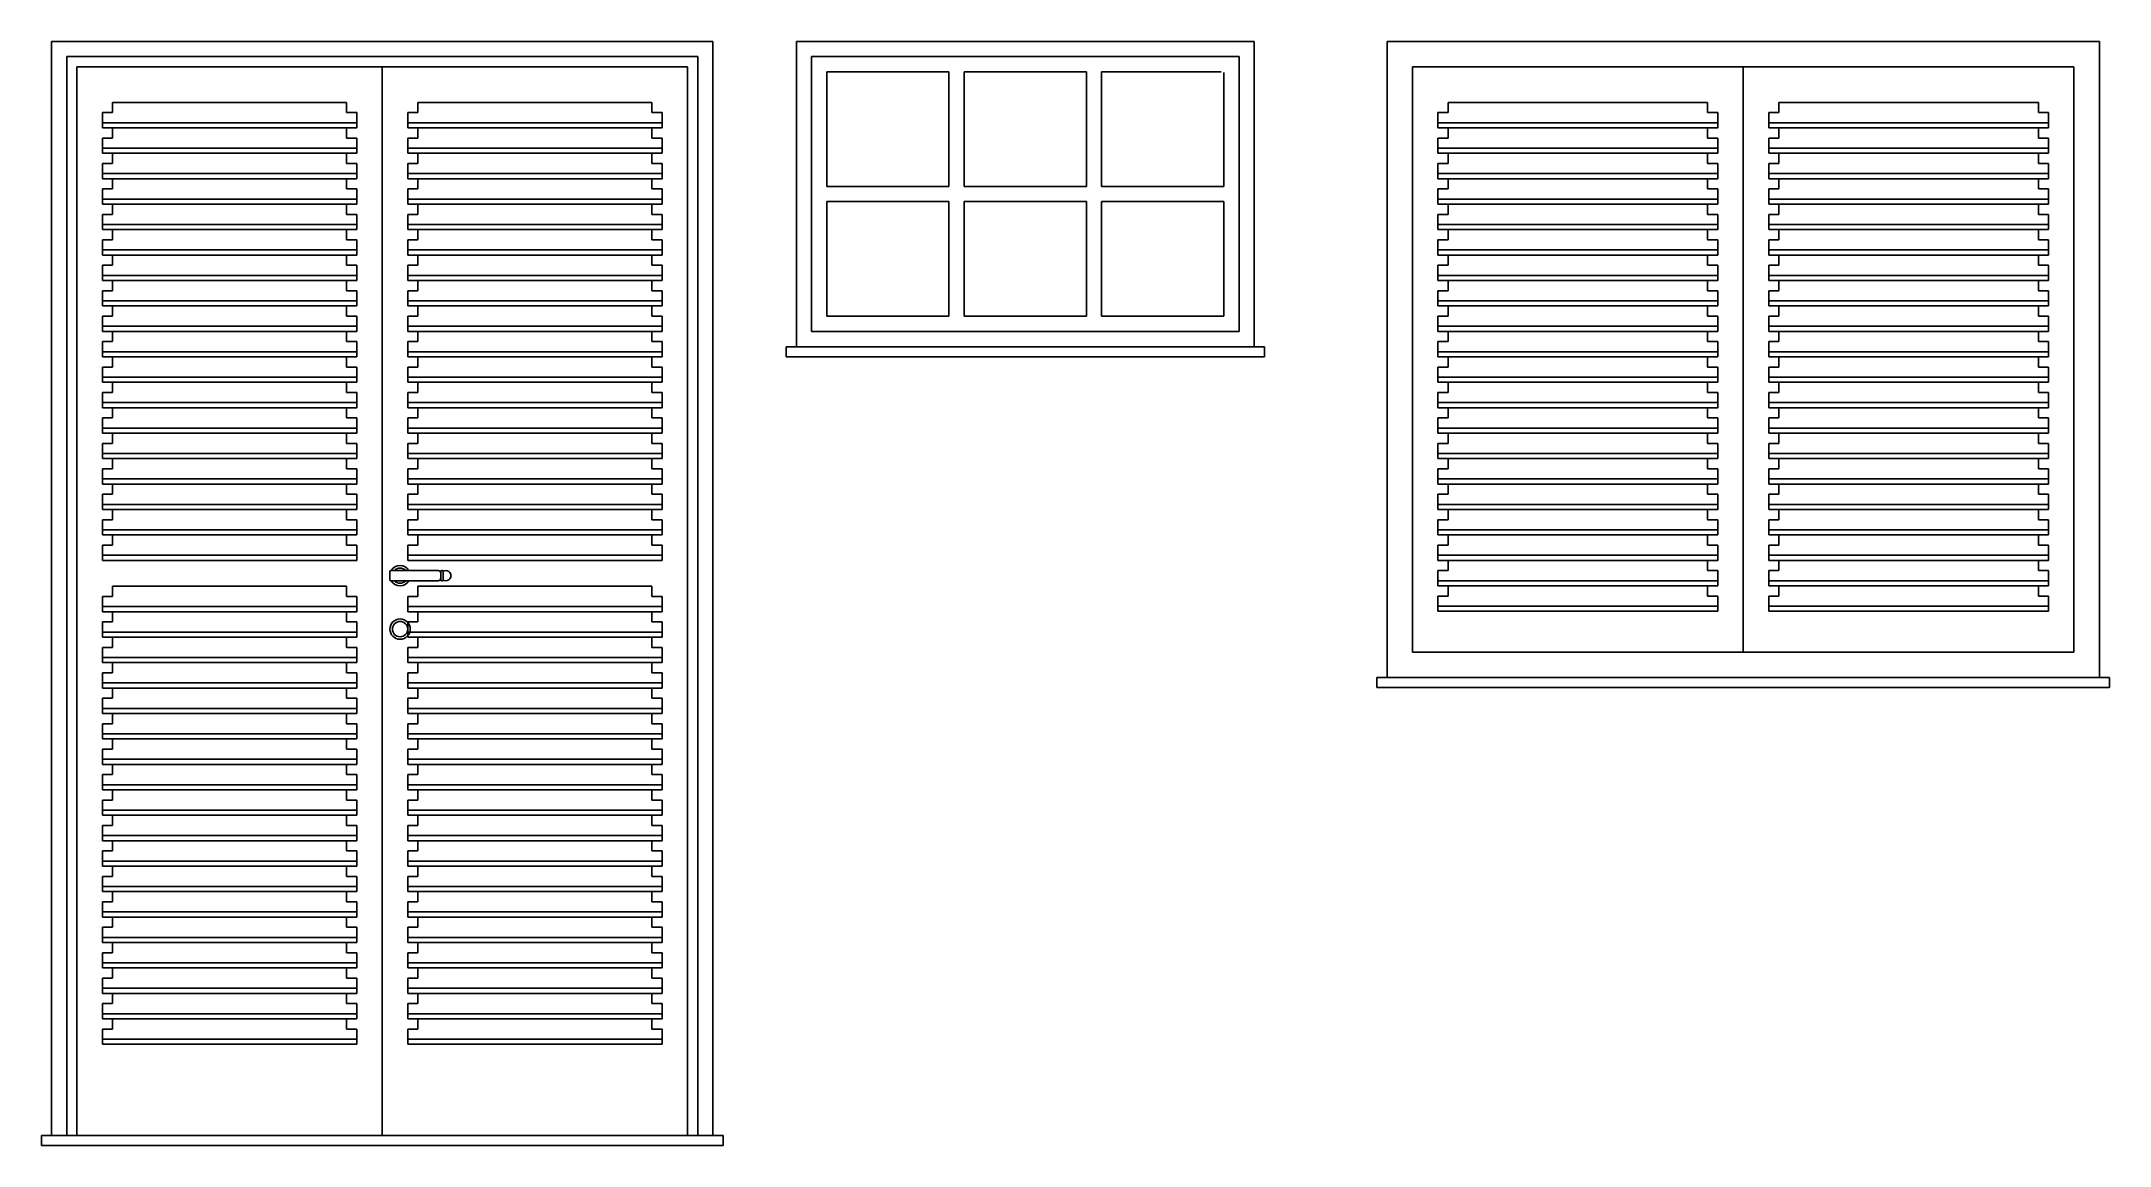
# Model space of a CAD drawing. Extents: x 77.56 to 81.62, y 98.41 to 100.58.
import ezdxf

# ---------------------------------------------------------------- set-up
doc = ezdxf.new("R2010")
doc.units = 0
doc.header["$LTSCALE"] = 0.02
doc.header["$MEASUREMENT"] = 0
doc.layers.get('0').update_dxf_attribs({"linetype": 'CONTINUOUS'})

msp = doc.modelspace()

# ---------------------------------------------------------------- linework, layer by layer
at = {"color": 2, "linetype": 'Continuous'}
for p, q in [((77.5784, 100.5822), (77.5784, 98.4322)), ((77.5784, 100.5822), (78.8784, 100.5822)), ((78.8784, 100.5822), (78.8784, 98.4322)), ((79.9423, 100.5822), (79.0423, 100.5822)), ((79.0423, 100.5822), (79.0423, 99.9822)), ((79.9423, 100.5822), (79.9423, 99.9822)), ((80.2034, 100.5822), (81.6034, 100.5822)), ((80.2034, 99.3322), (80.2034, 100.5822)), ((81.6034, 99.3322), (81.6034, 100.5822)), ((77.6084, 98.4322), (77.6084, 100.5522)), ((77.6084, 100.5522), (78.8484, 100.5522)), ((77.6284, 100.5322), (77.6284, 98.4322)), ((77.6284, 100.5322), (78.8284, 100.5322)), ((78.2284, 98.4322), (78.2284, 100.5322)), ((78.8284, 100.5322), (78.8284, 98.4322)), ((78.8484, 98.4322), (78.8484, 100.5522)), ((80.2534, 100.5322), (81.5534, 100.5322)), ((80.2534, 99.3822), (80.2534, 100.5322)), ((80.9034, 100.5322), (80.9034, 99.3822)), ((81.5534, 99.3822), (81.5534, 100.5322)), ((79.9623, 99.9822), (79.0223, 99.9822)), ((79.0223, 99.9822), (79.0223, 99.9622)), ((79.9623, 99.9622), (79.0223, 99.9622)), ((79.9623, 99.9822), (79.9623, 99.9622)), ((80.2534, 99.3822), (81.5534, 99.3822)), ((80.1834, 99.3322), (81.6234, 99.3322)), ((80.1834, 99.3122), (80.1834, 99.3322)), ((80.1834, 99.3122), (81.6234, 99.3122)), ((81.6234, 99.3122), (81.6234, 99.3322)), ((77.5584, 98.4322), (77.5584, 98.4122)), ((77.5584, 98.4322), (78.8984, 98.4322)), ((78.8984, 98.4322), (78.8984, 98.4122)), ((77.5584, 98.4122), (78.8984, 98.4122))]:
    msp.add_line(p, q, dxfattribs=at)
at = {"color": 1, "linetype": 'Continuous'}
for p, q in [((79.9123, 100.5522), (79.0723, 100.5522)), ((79.0723, 100.5522), (79.0723, 100.0122)), ((79.9123, 100.5522), (79.9123, 100.0122)), ((79.3423, 100.5222), (79.1023, 100.5222)), ((79.1023, 100.5222), (79.1023, 100.2972)), ((79.3423, 100.5222), (79.3423, 100.2972)), ((79.6123, 100.5222), (79.3723, 100.5222)), ((79.3723, 100.5222), (79.3723, 100.2972)), ((79.6123, 100.5222), (79.6123, 100.2972)), ((79.6423, 100.5222), (79.6423, 100.2972)), ((79.8775, 100.5222), (79.6423, 100.5222)), ((79.8823, 100.5208), (79.8823, 100.2972)), ((77.6984, 100.4622), (77.6984, 100.4422)), ((77.6984, 100.4622), (78.1584, 100.4622)), ((77.6984, 100.4622), (78.1584, 100.4622)), ((78.1584, 100.4622), (78.1584, 100.4422)), ((78.7584, 100.4622), (78.2984, 100.4622)), ((78.7584, 100.4622), (78.2984, 100.4622)), ((78.2984, 100.4622), (78.2984, 100.4422)), ((78.7584, 100.4622), (78.7584, 100.4422)), ((80.3234, 100.4622), (80.8334, 100.4622)), ((80.3234, 100.4622), (80.8334, 100.4622)), ((80.3234, 100.4622), (80.3234, 100.4422)), ((80.8334, 100.4622), (80.8334, 100.4422)), ((80.9734, 100.4622), (80.9734, 100.4422)), ((81.4834, 100.4622), (80.9734, 100.4622)), ((81.4834, 100.4622), (80.9734, 100.4622)), ((81.4834, 100.4622), (81.4834, 100.4422)), ((77.6784, 100.4422), (77.6784, 100.4122)), ((77.6984, 100.4422), (77.6784, 100.4422)), ((78.1784, 100.4222), (77.6784, 100.4222)), ((78.1784, 100.4122), (77.6784, 100.4122)), ((78.1784, 100.4122), (77.6784, 100.4122)), ((77.6984, 100.4122), (77.6984, 100.3922)), ((78.1784, 100.4422), (78.1584, 100.4422)), ((78.1584, 100.4122), (78.1584, 100.3922)), ((78.1784, 100.4422), (78.1784, 100.4122)), ((78.2784, 100.4422), (78.2984, 100.4422)), ((78.2784, 100.4422), (78.2784, 100.4122)), ((78.2784, 100.4222), (78.7784, 100.4222)), ((78.2784, 100.4122), (78.7784, 100.4122)), ((78.2784, 100.4122), (78.7784, 100.4122)), ((78.2984, 100.4122), (78.2984, 100.3922)), ((78.7584, 100.4422), (78.7784, 100.4422)), ((78.7584, 100.4122), (78.7584, 100.3922)), ((78.7784, 100.4422), (78.7784, 100.4122)), ((80.3034, 100.4422), (80.3034, 100.4122)), ((80.3234, 100.4422), (80.3034, 100.4422)), ((80.8534, 100.4222), (80.3034, 100.4222)), ((80.8534, 100.4122), (80.3034, 100.4122)), ((80.8534, 100.4122), (80.3034, 100.4122)), ((80.3234, 100.4122), (80.3234, 100.3922)), ((80.8534, 100.4422), (80.8334, 100.4422)), ((80.8334, 100.4122), (80.8334, 100.3922)), ((80.8534, 100.4422), (80.8534, 100.4122)), ((80.9534, 100.4422), (80.9734, 100.4422)), ((80.9534, 100.4422), (80.9534, 100.4122)), ((80.9534, 100.4222), (81.5034, 100.4222)), ((80.9534, 100.4122), (81.5034, 100.4122)), ((80.9534, 100.4122), (81.5034, 100.4122)), ((80.9734, 100.4122), (80.9734, 100.3922)), ((81.4834, 100.4422), (81.5034, 100.4422)), ((81.4834, 100.4122), (81.4834, 100.3922)), ((81.5034, 100.4422), (81.5034, 100.4122)), ((77.6984, 100.3922), (77.6784, 100.3922)), ((77.6784, 100.3922), (77.6784, 100.3622)), ((78.1784, 100.3722), (77.6784, 100.3722)), ((78.1784, 100.3922), (78.1584, 100.3922)), ((78.1784, 100.3922), (78.1784, 100.3622)), ((78.2784, 100.3922), (78.2984, 100.3922)), ((78.2784, 100.3922), (78.2784, 100.3622)), ((78.2784, 100.3722), (78.7784, 100.3722)), ((78.7584, 100.3922), (78.7784, 100.3922)), ((78.7784, 100.3922), (78.7784, 100.3622)), ((80.3234, 100.3922), (80.3034, 100.3922)), ((80.3034, 100.3922), (80.3034, 100.3622)), ((80.8534, 100.3722), (80.3034, 100.3722)), ((80.8534, 100.3922), (80.8334, 100.3922)), ((80.8534, 100.3922), (80.8534, 100.3622)), ((80.9534, 100.3922), (80.9534, 100.3622)), ((80.9534, 100.3922), (80.9734, 100.3922)), ((80.9534, 100.3722), (81.5034, 100.3722)), ((81.4834, 100.3922), (81.5034, 100.3922)), ((81.5034, 100.3922), (81.5034, 100.3622)), ((78.1784, 100.3622), (77.6784, 100.3622)), ((78.1784, 100.3622), (77.6784, 100.3622)), ((77.6984, 100.3422), (77.6784, 100.3422)), ((77.6784, 100.3422), (77.6784, 100.3122)), ((77.6984, 100.3622), (77.6984, 100.3422)), ((78.1584, 100.3622), (78.1584, 100.3422)), ((78.1784, 100.3422), (78.1584, 100.3422)), ((78.1784, 100.3422), (78.1784, 100.3122)), ((78.2784, 100.3622), (78.7784, 100.3622)), ((78.2784, 100.3622), (78.7784, 100.3622)), ((78.2784, 100.3422), (78.2984, 100.3422)), ((78.2784, 100.3422), (78.2784, 100.3122)), ((78.2984, 100.3622), (78.2984, 100.3422)), ((78.7584, 100.3622), (78.7584, 100.3422)), ((78.7584, 100.3422), (78.7784, 100.3422)), ((78.7784, 100.3422), (78.7784, 100.3122)), ((80.8534, 100.3622), (80.3034, 100.3622)), ((80.8534, 100.3622), (80.3034, 100.3622)), ((80.3234, 100.3422), (80.3034, 100.3422)), ((80.3034, 100.3422), (80.3034, 100.3122)), ((80.3234, 100.3622), (80.3234, 100.3422)), ((80.8334, 100.3622), (80.8334, 100.3422)), ((80.8534, 100.3422), (80.8334, 100.3422)), ((80.8534, 100.3422), (80.8534, 100.3122)), ((80.9534, 100.3622), (81.5034, 100.3622)), ((80.9534, 100.3622), (81.5034, 100.3622)), ((80.9534, 100.3422), (80.9534, 100.3122)), ((80.9534, 100.3422), (80.9734, 100.3422)), ((80.9734, 100.3622), (80.9734, 100.3422)), ((81.4834, 100.3622), (81.4834, 100.3422)), ((81.4834, 100.3422), (81.5034, 100.3422)), ((81.5034, 100.3422), (81.5034, 100.3122)), ((78.1784, 100.3222), (77.6784, 100.3222)), ((78.1784, 100.3122), (77.6784, 100.3122)), ((78.1784, 100.3122), (77.6784, 100.3122)), ((77.6984, 100.2922), (77.6784, 100.2922)), ((77.6784, 100.2922), (77.6784, 100.2622)), ((77.6984, 100.3122), (77.6984, 100.2922)), ((78.1584, 100.3122), (78.1584, 100.2922)), ((78.1784, 100.2922), (78.1584, 100.2922)), ((78.1784, 100.2922), (78.1784, 100.2622)), ((78.2784, 100.3222), (78.7784, 100.3222)), ((78.2784, 100.3122), (78.7784, 100.3122)), ((78.2784, 100.3122), (78.7784, 100.3122)), ((78.2784, 100.2922), (78.2984, 100.2922)), ((78.2784, 100.2922), (78.2784, 100.2622)), ((78.2984, 100.3122), (78.2984, 100.2922)), ((78.7584, 100.3122), (78.7584, 100.2922)), ((78.7584, 100.2922), (78.7784, 100.2922)), ((78.7784, 100.2922), (78.7784, 100.2622)), ((79.3423, 100.2972), (79.1023, 100.2972)), ((79.6123, 100.2972), (79.3723, 100.2972)), ((79.8823, 100.2972), (79.6423, 100.2972)), ((80.8534, 100.3222), (80.3034, 100.3222)), ((80.8534, 100.3122), (80.3034, 100.3122)), ((80.8534, 100.3122), (80.3034, 100.3122)), ((80.3234, 100.2922), (80.3034, 100.2922)), ((80.3034, 100.2922), (80.3034, 100.2622)), ((80.3234, 100.3122), (80.3234, 100.2922)), ((80.8334, 100.3122), (80.8334, 100.2922)), ((80.8534, 100.2922), (80.8334, 100.2922)), ((80.8534, 100.2922), (80.8534, 100.2622)), ((80.9534, 100.3222), (81.5034, 100.3222)), ((80.9534, 100.3122), (81.5034, 100.3122)), ((80.9534, 100.3122), (81.5034, 100.3122)), ((80.9534, 100.2922), (80.9534, 100.2622)), ((80.9534, 100.2922), (80.9734, 100.2922)), ((80.9734, 100.3122), (80.9734, 100.2922)), ((81.4834, 100.3122), (81.4834, 100.2922)), ((81.4834, 100.2922), (81.5034, 100.2922)), ((81.5034, 100.2922), (81.5034, 100.2622)), ((78.1784, 100.2722), (77.6784, 100.2722)), ((78.1784, 100.2622), (77.6784, 100.2622)), ((78.1784, 100.2622), (77.6784, 100.2622)), ((77.6984, 100.2622), (77.6984, 100.2422)), ((78.1584, 100.2622), (78.1584, 100.2422)), ((78.2784, 100.2722), (78.7784, 100.2722)), ((78.2784, 100.2622), (78.7784, 100.2622)), ((78.2784, 100.2622), (78.7784, 100.2622)), ((78.2984, 100.2622), (78.2984, 100.2422)), ((78.7584, 100.2622), (78.7584, 100.2422)), ((79.3423, 100.2672), (79.1023, 100.2672)), ((79.1023, 100.2672), (79.1023, 100.0422)), ((79.3423, 100.2672), (79.3423, 100.0422)), ((79.6123, 100.2672), (79.3723, 100.2672)), ((79.3723, 100.2672), (79.3723, 100.0422)), ((79.6123, 100.2672), (79.6123, 100.0422)), ((79.8823, 100.2672), (79.6423, 100.2672)), ((79.6423, 100.2672), (79.6423, 100.0422)), ((79.8823, 100.2672), (79.8823, 100.0422)), ((80.8534, 100.2722), (80.3034, 100.2722)), ((80.8534, 100.2622), (80.3034, 100.2622)), ((80.8534, 100.2622), (80.3034, 100.2622)), ((80.3234, 100.2622), (80.3234, 100.2422)), ((80.8334, 100.2622), (80.8334, 100.2422)), ((80.9534, 100.2722), (81.5034, 100.2722)), ((80.9534, 100.2622), (81.5034, 100.2622)), ((80.9534, 100.2622), (81.5034, 100.2622)), ((80.9734, 100.2622), (80.9734, 100.2422)), ((81.4834, 100.2622), (81.4834, 100.2422)), ((77.6984, 100.2422), (77.6784, 100.2422)), ((77.6784, 100.2422), (77.6784, 100.2122)), ((78.1784, 100.2222), (77.6784, 100.2222)), ((78.1784, 100.2122), (77.6784, 100.2122)), ((78.1784, 100.2122), (77.6784, 100.2122)), ((77.6984, 100.2122), (77.6984, 100.1922)), ((78.1784, 100.2422), (78.1584, 100.2422)), ((78.1584, 100.2122), (78.1584, 100.1922)), ((78.1784, 100.2422), (78.1784, 100.2122)), ((78.2784, 100.2422), (78.2984, 100.2422)), ((78.2784, 100.2422), (78.2784, 100.2122)), ((78.2784, 100.2222), (78.7784, 100.2222)), ((78.2784, 100.2122), (78.7784, 100.2122)), ((78.2784, 100.2122), (78.7784, 100.2122)), ((78.2984, 100.2122), (78.2984, 100.1922)), ((78.7584, 100.2422), (78.7784, 100.2422)), ((78.7584, 100.2122), (78.7584, 100.1922)), ((78.7784, 100.2422), (78.7784, 100.2122)), ((80.3234, 100.2422), (80.3034, 100.2422)), ((80.3034, 100.2422), (80.3034, 100.2122)), ((80.8534, 100.2222), (80.3034, 100.2222)), ((80.8534, 100.2122), (80.3034, 100.2122)), ((80.8534, 100.2122), (80.3034, 100.2122)), ((80.3234, 100.2122), (80.3234, 100.1922)), ((80.8534, 100.2422), (80.8334, 100.2422)), ((80.8334, 100.2122), (80.8334, 100.1922)), ((80.8534, 100.2422), (80.8534, 100.2122)), ((80.9534, 100.2422), (80.9534, 100.2122)), ((80.9534, 100.2422), (80.9734, 100.2422)), ((80.9534, 100.2222), (81.5034, 100.2222)), ((80.9534, 100.2122), (81.5034, 100.2122)), ((80.9534, 100.2122), (81.5034, 100.2122)), ((80.9734, 100.2122), (80.9734, 100.1922)), ((81.4834, 100.2422), (81.5034, 100.2422)), ((81.4834, 100.2122), (81.4834, 100.1922)), ((81.5034, 100.2422), (81.5034, 100.2122)), ((77.6984, 100.1922), (77.6784, 100.1922)), ((77.6784, 100.1922), (77.6784, 100.1622)), ((78.1784, 100.1722), (77.6784, 100.1722)), ((78.1784, 100.1622), (77.6784, 100.1622)), ((78.1784, 100.1622), (77.6784, 100.1622)), ((77.6984, 100.1622), (77.6984, 100.1422)), ((78.1784, 100.1922), (78.1584, 100.1922)), ((78.1584, 100.1622), (78.1584, 100.1422)), ((78.1784, 100.1922), (78.1784, 100.1622)), ((78.2784, 100.1922), (78.2984, 100.1922)), ((78.2784, 100.1922), (78.2784, 100.1622)), ((78.2784, 100.1722), (78.7784, 100.1722)), ((78.2784, 100.1622), (78.7784, 100.1622)), ((78.2784, 100.1622), (78.7784, 100.1622)), ((78.2984, 100.1622), (78.2984, 100.1422)), ((78.7584, 100.1922), (78.7784, 100.1922)), ((78.7584, 100.1622), (78.7584, 100.1422)), ((78.7784, 100.1922), (78.7784, 100.1622)), ((80.3234, 100.1922), (80.3034, 100.1922)), ((80.3034, 100.1922), (80.3034, 100.1622)), ((80.8534, 100.1722), (80.3034, 100.1722)), ((80.8534, 100.1622), (80.3034, 100.1622)), ((80.8534, 100.1622), (80.3034, 100.1622)), ((80.3234, 100.1622), (80.3234, 100.1422)), ((80.8534, 100.1922), (80.8334, 100.1922)), ((80.8334, 100.1622), (80.8334, 100.1422)), ((80.8534, 100.1922), (80.8534, 100.1622)), ((80.9534, 100.1922), (80.9534, 100.1622)), ((80.9534, 100.1922), (80.9734, 100.1922)), ((80.9534, 100.1722), (81.5034, 100.1722)), ((80.9534, 100.1622), (81.5034, 100.1622)), ((80.9534, 100.1622), (81.5034, 100.1622)), ((80.9734, 100.1622), (80.9734, 100.1422)), ((81.4834, 100.1922), (81.5034, 100.1922)), ((81.4834, 100.1622), (81.4834, 100.1422)), ((81.5034, 100.1922), (81.5034, 100.1622)), ((77.6984, 100.1422), (77.6784, 100.1422)), ((77.6784, 100.1422), (77.6784, 100.1122)), ((78.1784, 100.1222), (77.6784, 100.1222)), ((78.1784, 100.1422), (78.1584, 100.1422)), ((78.1784, 100.1422), (78.1784, 100.1122)), ((78.2784, 100.1422), (78.2984, 100.1422)), ((78.2784, 100.1422), (78.2784, 100.1122)), ((78.2784, 100.1222), (78.7784, 100.1222)), ((78.7584, 100.1422), (78.7784, 100.1422)), ((78.7784, 100.1422), (78.7784, 100.1122)), ((80.3234, 100.1422), (80.3034, 100.1422)), ((80.3034, 100.1422), (80.3034, 100.1122)), ((80.8534, 100.1222), (80.3034, 100.1222)), ((80.8534, 100.1422), (80.8334, 100.1422)), ((80.8534, 100.1422), (80.8534, 100.1122)), ((80.9534, 100.1422), (80.9534, 100.1122)), ((80.9534, 100.1422), (80.9734, 100.1422)), ((80.9534, 100.1222), (81.5034, 100.1222)), ((81.4834, 100.1422), (81.5034, 100.1422)), ((81.5034, 100.1422), (81.5034, 100.1122)), ((78.1784, 100.1122), (77.6784, 100.1122)), ((78.1784, 100.1122), (77.6784, 100.1122)), ((77.6984, 100.0922), (77.6784, 100.0922)), ((77.6784, 100.0922), (77.6784, 100.0622)), ((77.6984, 100.1122), (77.6984, 100.0922)), ((78.1584, 100.1122), (78.1584, 100.0922)), ((78.1784, 100.0922), (78.1584, 100.0922)), ((78.1784, 100.0922), (78.1784, 100.0622)), ((78.2784, 100.1122), (78.7784, 100.1122)), ((78.2784, 100.1122), (78.7784, 100.1122)), ((78.2784, 100.0922), (78.2984, 100.0922)), ((78.2784, 100.0922), (78.2784, 100.0622)), ((78.2984, 100.1122), (78.2984, 100.0922)), ((78.7584, 100.1122), (78.7584, 100.0922)), ((78.7584, 100.0922), (78.7784, 100.0922)), ((78.7784, 100.0922), (78.7784, 100.0622)), ((80.8534, 100.1122), (80.3034, 100.1122)), ((80.8534, 100.1122), (80.3034, 100.1122)), ((80.3234, 100.0922), (80.3034, 100.0922)), ((80.3034, 100.0922), (80.3034, 100.0622)), ((80.3234, 100.1122), (80.3234, 100.0922)), ((80.8334, 100.1122), (80.8334, 100.0922)), ((80.8534, 100.0922), (80.8334, 100.0922)), ((80.8534, 100.0922), (80.8534, 100.0622)), ((80.9534, 100.1122), (81.5034, 100.1122)), ((80.9534, 100.1122), (81.5034, 100.1122)), ((80.9534, 100.0922), (80.9534, 100.0622)), ((80.9534, 100.0922), (80.9734, 100.0922)), ((80.9734, 100.1122), (80.9734, 100.0922)), ((81.4834, 100.1122), (81.4834, 100.0922)), ((81.4834, 100.0922), (81.5034, 100.0922)), ((81.5034, 100.0922), (81.5034, 100.0622)), ((78.1784, 100.0722), (77.6784, 100.0722)), ((78.1784, 100.0622), (77.6784, 100.0622)), ((78.1784, 100.0622), (77.6784, 100.0622)), ((77.6984, 100.0422), (77.6784, 100.0422)), ((77.6784, 100.0422), (77.6784, 100.0122)), ((77.6984, 100.0622), (77.6984, 100.0422)), ((78.1584, 100.0622), (78.1584, 100.0422)), ((78.1784, 100.0422), (78.1584, 100.0422)), ((78.1784, 100.0422), (78.1784, 100.0122)), ((78.2784, 100.0722), (78.7784, 100.0722)), ((78.2784, 100.0622), (78.7784, 100.0622)), ((78.2784, 100.0622), (78.7784, 100.0622)), ((78.2784, 100.0422), (78.2984, 100.0422)), ((78.2784, 100.0422), (78.2784, 100.0122)), ((78.2984, 100.0622), (78.2984, 100.0422)), ((78.7584, 100.0622), (78.7584, 100.0422)), ((78.7584, 100.0422), (78.7784, 100.0422)), ((78.7784, 100.0422), (78.7784, 100.0122)), ((79.3423, 100.0422), (79.1023, 100.0422)), ((79.6123, 100.0422), (79.3723, 100.0422)), ((79.8823, 100.0422), (79.6423, 100.0422)), ((80.8534, 100.0722), (80.3034, 100.0722)), ((80.8534, 100.0622), (80.3034, 100.0622)), ((80.8534, 100.0622), (80.3034, 100.0622)), ((80.3234, 100.0422), (80.3034, 100.0422)), ((80.3034, 100.0422), (80.3034, 100.0122)), ((80.3234, 100.0622), (80.3234, 100.0422)), ((80.8334, 100.0622), (80.8334, 100.0422)), ((80.8534, 100.0422), (80.8334, 100.0422)), ((80.8534, 100.0422), (80.8534, 100.0122)), ((80.9534, 100.0722), (81.5034, 100.0722)), ((80.9534, 100.0622), (81.5034, 100.0622)), ((80.9534, 100.0622), (81.5034, 100.0622)), ((80.9534, 100.0422), (80.9534, 100.0122)), ((80.9534, 100.0422), (80.9734, 100.0422)), ((80.9734, 100.0622), (80.9734, 100.0422)), ((81.4834, 100.0622), (81.4834, 100.0422)), ((81.4834, 100.0422), (81.5034, 100.0422)), ((81.5034, 100.0422), (81.5034, 100.0122)), ((78.1784, 100.0222), (77.6784, 100.0222)), ((78.1784, 100.0122), (77.6784, 100.0122)), ((78.1784, 100.0122), (77.6784, 100.0122)), ((77.6984, 100.0122), (77.6984, 99.9922)), ((78.1584, 100.0122), (78.1584, 99.9922)), ((78.2784, 100.0222), (78.7784, 100.0222)), ((78.2784, 100.0122), (78.7784, 100.0122)), ((78.2784, 100.0122), (78.7784, 100.0122)), ((78.2984, 100.0122), (78.2984, 99.9922)), ((78.7584, 100.0122), (78.7584, 99.9922)), ((79.9123, 100.0122), (79.0723, 100.0122)), ((80.8534, 100.0222), (80.3034, 100.0222)), ((80.8534, 100.0122), (80.3034, 100.0122)), ((80.8534, 100.0122), (80.3034, 100.0122)), ((80.3234, 100.0122), (80.3234, 99.9922)), ((80.8334, 100.0122), (80.8334, 99.9922)), ((80.9534, 100.0222), (81.5034, 100.0222)), ((80.9534, 100.0122), (81.5034, 100.0122)), ((80.9534, 100.0122), (81.5034, 100.0122)), ((80.9734, 100.0122), (80.9734, 99.9922)), ((81.4834, 100.0122), (81.4834, 99.9922)), ((77.6984, 99.9922), (77.6784, 99.9922)), ((77.6784, 99.9922), (77.6784, 99.9622)), ((78.1784, 99.9722), (77.6784, 99.9722)), ((78.1784, 99.9622), (77.6784, 99.9622)), ((78.1784, 99.9622), (77.6784, 99.9622)), ((77.6984, 99.9622), (77.6984, 99.9422)), ((78.1784, 99.9922), (78.1584, 99.9922)), ((78.1584, 99.9622), (78.1584, 99.9422)), ((78.1784, 99.9922), (78.1784, 99.9622)), ((78.2784, 99.9922), (78.2984, 99.9922)), ((78.2784, 99.9922), (78.2784, 99.9622)), ((78.2784, 99.9722), (78.7784, 99.9722)), ((78.2784, 99.9622), (78.7784, 99.9622)), ((78.2784, 99.9622), (78.7784, 99.9622)), ((78.2984, 99.9622), (78.2984, 99.9422)), ((78.7584, 99.9922), (78.7784, 99.9922)), ((78.7584, 99.9622), (78.7584, 99.9422)), ((78.7784, 99.9922), (78.7784, 99.9622)), ((80.3234, 99.9922), (80.3034, 99.9922)), ((80.3034, 99.9922), (80.3034, 99.9622)), ((80.8534, 99.9722), (80.3034, 99.9722)), ((80.8534, 99.9622), (80.3034, 99.9622)), ((80.8534, 99.9622), (80.3034, 99.9622)), ((80.3234, 99.9622), (80.3234, 99.9422)), ((80.8534, 99.9922), (80.8334, 99.9922)), ((80.8334, 99.9622), (80.8334, 99.9422)), ((80.8534, 99.9922), (80.8534, 99.9622)), ((80.9534, 99.9922), (80.9534, 99.9622)), ((80.9534, 99.9922), (80.9734, 99.9922)), ((80.9534, 99.9722), (81.5034, 99.9722)), ((80.9534, 99.9622), (81.5034, 99.9622)), ((80.9534, 99.9622), (81.5034, 99.9622)), ((80.9734, 99.9622), (80.9734, 99.9422)), ((81.4834, 99.9922), (81.5034, 99.9922)), ((81.4834, 99.9622), (81.4834, 99.9422)), ((81.5034, 99.9922), (81.5034, 99.9622)), ((77.6984, 99.9422), (77.6784, 99.9422)), ((77.6784, 99.9422), (77.6784, 99.9122)), ((78.1784, 99.9222), (77.6784, 99.9222)), ((78.1784, 99.9422), (78.1584, 99.9422)), ((78.1784, 99.9422), (78.1784, 99.9122)), ((78.2784, 99.9422), (78.2984, 99.9422)), ((78.2784, 99.9422), (78.2784, 99.9122)), ((78.2784, 99.9222), (78.7784, 99.9222)), ((78.7584, 99.9422), (78.7784, 99.9422)), ((78.7784, 99.9422), (78.7784, 99.9122)), ((80.3234, 99.9422), (80.3034, 99.9422)), ((80.3034, 99.9422), (80.3034, 99.9122)), ((80.8534, 99.9222), (80.3034, 99.9222)), ((80.8534, 99.9422), (80.8334, 99.9422)), ((80.8534, 99.9422), (80.8534, 99.9122)), ((80.9534, 99.9422), (80.9534, 99.9122)), ((80.9534, 99.9422), (80.9734, 99.9422)), ((80.9534, 99.9222), (81.5034, 99.9222)), ((81.4834, 99.9422), (81.5034, 99.9422)), ((81.5034, 99.9422), (81.5034, 99.9122)), ((78.1784, 99.9122), (77.6784, 99.9122)), ((78.1784, 99.9122), (77.6784, 99.9122)), ((77.6984, 99.8922), (77.6784, 99.8922)), ((77.6784, 99.8922), (77.6784, 99.8622)), ((77.6984, 99.9122), (77.6984, 99.8922)), ((78.1584, 99.9122), (78.1584, 99.8922)), ((78.1784, 99.8922), (78.1584, 99.8922)), ((78.1784, 99.8922), (78.1784, 99.8622)), ((78.2784, 99.9122), (78.7784, 99.9122)), ((78.2784, 99.9122), (78.7784, 99.9122)), ((78.2784, 99.8922), (78.2984, 99.8922)), ((78.2784, 99.8922), (78.2784, 99.8622)), ((78.2984, 99.9122), (78.2984, 99.8922)), ((78.7584, 99.9122), (78.7584, 99.8922)), ((78.7584, 99.8922), (78.7784, 99.8922)), ((78.7784, 99.8922), (78.7784, 99.8622)), ((80.8534, 99.9122), (80.3034, 99.9122)), ((80.8534, 99.9122), (80.3034, 99.9122)), ((80.3234, 99.8922), (80.3034, 99.8922)), ((80.3034, 99.8922), (80.3034, 99.8622)), ((80.3234, 99.9122), (80.3234, 99.8922)), ((80.8334, 99.9122), (80.8334, 99.8922)), ((80.8534, 99.8922), (80.8334, 99.8922)), ((80.8534, 99.8922), (80.8534, 99.8622)), ((80.9534, 99.9122), (81.5034, 99.9122)), ((80.9534, 99.9122), (81.5034, 99.9122)), ((80.9534, 99.8922), (80.9534, 99.8622)), ((80.9534, 99.8922), (80.9734, 99.8922)), ((80.9734, 99.9122), (80.9734, 99.8922)), ((81.4834, 99.9122), (81.4834, 99.8922)), ((81.4834, 99.8922), (81.5034, 99.8922)), ((81.5034, 99.8922), (81.5034, 99.8622)), ((78.1784, 99.8722), (77.6784, 99.8722)), ((78.1784, 99.8622), (77.6784, 99.8622)), ((78.1784, 99.8622), (77.6784, 99.8622)), ((77.6984, 99.8422), (77.6784, 99.8422)), ((77.6784, 99.8422), (77.6784, 99.8122)), ((77.6984, 99.8622), (77.6984, 99.8422)), ((78.1584, 99.8622), (78.1584, 99.8422)), ((78.1784, 99.8422), (78.1584, 99.8422)), ((78.1784, 99.8422), (78.1784, 99.8122)), ((78.2784, 99.8722), (78.7784, 99.8722)), ((78.2784, 99.8622), (78.7784, 99.8622)), ((78.2784, 99.8622), (78.7784, 99.8622)), ((78.2784, 99.8422), (78.2984, 99.8422)), ((78.2784, 99.8422), (78.2784, 99.8122)), ((78.2984, 99.8622), (78.2984, 99.8422)), ((78.7584, 99.8622), (78.7584, 99.8422)), ((78.7584, 99.8422), (78.7784, 99.8422)), ((78.7784, 99.8422), (78.7784, 99.8122)), ((80.8534, 99.8722), (80.3034, 99.8722)), ((80.8534, 99.8622), (80.3034, 99.8622)), ((80.8534, 99.8622), (80.3034, 99.8622)), ((80.3234, 99.8422), (80.3034, 99.8422)), ((80.3034, 99.8422), (80.3034, 99.8122)), ((80.3234, 99.8622), (80.3234, 99.8422)), ((80.8334, 99.8622), (80.8334, 99.8422)), ((80.8534, 99.8422), (80.8334, 99.8422)), ((80.8534, 99.8422), (80.8534, 99.8122)), ((80.9534, 99.8722), (81.5034, 99.8722)), ((80.9534, 99.8622), (81.5034, 99.8622)), ((80.9534, 99.8622), (81.5034, 99.8622)), ((80.9534, 99.8422), (80.9534, 99.8122)), ((80.9534, 99.8422), (80.9734, 99.8422)), ((80.9734, 99.8622), (80.9734, 99.8422)), ((81.4834, 99.8622), (81.4834, 99.8422)), ((81.4834, 99.8422), (81.5034, 99.8422)), ((81.5034, 99.8422), (81.5034, 99.8122)), ((78.1784, 99.8222), (77.6784, 99.8222)), ((78.1784, 99.8122), (77.6784, 99.8122)), ((78.1784, 99.8122), (77.6784, 99.8122)), ((77.6984, 99.8122), (77.6984, 99.7922)), ((78.1584, 99.8122), (78.1584, 99.7922)), ((78.2784, 99.8222), (78.7784, 99.8222)), ((78.2784, 99.8122), (78.7784, 99.8122)), ((78.2784, 99.8122), (78.7784, 99.8122)), ((78.2984, 99.8122), (78.2984, 99.7922)), ((78.7584, 99.8122), (78.7584, 99.7922)), ((80.8534, 99.8222), (80.3034, 99.8222)), ((80.8534, 99.8122), (80.3034, 99.8122)), ((80.8534, 99.8122), (80.3034, 99.8122)), ((80.3234, 99.8122), (80.3234, 99.7922)), ((80.8334, 99.8122), (80.8334, 99.7922)), ((80.9534, 99.8222), (81.5034, 99.8222)), ((80.9534, 99.8122), (81.5034, 99.8122)), ((80.9534, 99.8122), (81.5034, 99.8122)), ((80.9734, 99.8122), (80.9734, 99.7922)), ((81.4834, 99.8122), (81.4834, 99.7922)), ((77.6984, 99.7922), (77.6784, 99.7922)), ((77.6784, 99.7922), (77.6784, 99.7622)), ((78.1784, 99.7722), (77.6784, 99.7722)), ((78.1784, 99.7622), (77.6784, 99.7622)), ((78.1784, 99.7622), (77.6784, 99.7622)), ((77.6984, 99.7622), (77.6984, 99.7422)), ((78.1784, 99.7922), (78.1584, 99.7922)), ((78.1584, 99.7622), (78.1584, 99.7422)), ((78.1784, 99.7922), (78.1784, 99.7622)), ((78.2784, 99.7922), (78.2984, 99.7922)), ((78.2784, 99.7922), (78.2784, 99.7622)), ((78.2784, 99.7722), (78.7784, 99.7722)), ((78.2784, 99.7622), (78.7784, 99.7622)), ((78.2784, 99.7622), (78.7784, 99.7622)), ((78.2984, 99.7622), (78.2984, 99.7422)), ((78.7584, 99.7922), (78.7784, 99.7922)), ((78.7584, 99.7622), (78.7584, 99.7422)), ((78.7784, 99.7922), (78.7784, 99.7622)), ((80.3234, 99.7922), (80.3034, 99.7922)), ((80.3034, 99.7922), (80.3034, 99.7622)), ((80.8534, 99.7722), (80.3034, 99.7722)), ((80.8534, 99.7622), (80.3034, 99.7622)), ((80.8534, 99.7622), (80.3034, 99.7622)), ((80.3234, 99.7622), (80.3234, 99.7422)), ((80.8534, 99.7922), (80.8334, 99.7922)), ((80.8334, 99.7622), (80.8334, 99.7422)), ((80.8534, 99.7922), (80.8534, 99.7622)), ((80.9534, 99.7922), (80.9534, 99.7622)), ((80.9534, 99.7922), (80.9734, 99.7922)), ((80.9534, 99.7722), (81.5034, 99.7722)), ((80.9534, 99.7622), (81.5034, 99.7622)), ((80.9534, 99.7622), (81.5034, 99.7622)), ((80.9734, 99.7622), (80.9734, 99.7422)), ((81.4834, 99.7922), (81.5034, 99.7922)), ((81.4834, 99.7622), (81.4834, 99.7422)), ((81.5034, 99.7922), (81.5034, 99.7622)), ((77.6984, 99.7422), (77.6784, 99.7422)), ((77.6784, 99.7422), (77.6784, 99.7122)), ((78.1784, 99.7222), (77.6784, 99.7222)), ((78.1784, 99.7422), (78.1584, 99.7422)), ((78.1784, 99.7422), (78.1784, 99.7122)), ((78.2784, 99.7422), (78.2984, 99.7422)), ((78.2784, 99.7422), (78.2784, 99.7122)), ((78.2784, 99.7222), (78.7784, 99.7222)), ((78.7584, 99.7422), (78.7784, 99.7422)), ((78.7784, 99.7422), (78.7784, 99.7122)), ((80.3234, 99.7422), (80.3034, 99.7422)), ((80.3034, 99.7422), (80.3034, 99.7122)), ((80.8534, 99.7222), (80.3034, 99.7222)), ((80.8534, 99.7422), (80.8334, 99.7422)), ((80.8534, 99.7422), (80.8534, 99.7122)), ((80.9534, 99.7422), (80.9534, 99.7122)), ((80.9534, 99.7422), (80.9734, 99.7422)), ((80.9534, 99.7222), (81.5034, 99.7222)), ((81.4834, 99.7422), (81.5034, 99.7422)), ((81.5034, 99.7422), (81.5034, 99.7122)), ((78.1784, 99.7122), (77.6784, 99.7122)), ((78.1784, 99.7122), (77.6784, 99.7122)), ((77.6984, 99.6922), (77.6784, 99.6922)), ((77.6784, 99.6922), (77.6784, 99.6622)), ((77.6984, 99.7122), (77.6984, 99.6922)), ((78.1584, 99.7122), (78.1584, 99.6922)), ((78.1784, 99.6922), (78.1584, 99.6922)), ((78.1784, 99.6922), (78.1784, 99.6622)), ((78.2784, 99.7122), (78.7784, 99.7122)), ((78.2784, 99.7122), (78.7784, 99.7122)), ((78.2784, 99.6922), (78.2984, 99.6922)), ((78.2784, 99.6922), (78.2784, 99.6622)), ((78.2984, 99.7122), (78.2984, 99.6922)), ((78.7584, 99.7122), (78.7584, 99.6922)), ((78.7584, 99.6922), (78.7784, 99.6922)), ((78.7784, 99.6922), (78.7784, 99.6622)), ((80.8534, 99.7122), (80.3034, 99.7122)), ((80.8534, 99.7122), (80.3034, 99.7122)), ((80.3234, 99.6922), (80.3034, 99.6922)), ((80.3034, 99.6922), (80.3034, 99.6622)), ((80.3234, 99.7122), (80.3234, 99.6922)), ((80.8334, 99.7122), (80.8334, 99.6922)), ((80.8534, 99.6922), (80.8334, 99.6922)), ((80.8534, 99.6922), (80.8534, 99.6622)), ((80.9534, 99.7122), (81.5034, 99.7122)), ((80.9534, 99.7122), (81.5034, 99.7122)), ((80.9534, 99.6922), (80.9534, 99.6622)), ((80.9534, 99.6922), (80.9734, 99.6922)), ((80.9734, 99.7122), (80.9734, 99.6922)), ((81.4834, 99.7122), (81.4834, 99.6922)), ((81.4834, 99.6922), (81.5034, 99.6922)), ((81.5034, 99.6922), (81.5034, 99.6622)), ((78.1784, 99.6722), (77.6784, 99.6722)), ((78.1784, 99.6622), (77.6784, 99.6622)), ((78.1784, 99.6622), (77.6784, 99.6622)), ((77.6984, 99.6422), (77.6784, 99.6422)), ((77.6784, 99.6422), (77.6784, 99.6122)), ((77.6984, 99.6622), (77.6984, 99.6422)), ((78.1584, 99.6622), (78.1584, 99.6422)), ((78.1784, 99.6422), (78.1584, 99.6422)), ((78.1784, 99.6422), (78.1784, 99.6122)), ((78.2784, 99.6722), (78.7784, 99.6722)), ((78.2784, 99.6622), (78.7784, 99.6622)), ((78.2784, 99.6622), (78.7784, 99.6622)), ((78.2784, 99.6422), (78.2984, 99.6422)), ((78.2784, 99.6422), (78.2784, 99.6122)), ((78.2984, 99.6622), (78.2984, 99.6422)), ((78.7584, 99.6622), (78.7584, 99.6422)), ((78.7584, 99.6422), (78.7784, 99.6422)), ((78.7784, 99.6422), (78.7784, 99.6122)), ((80.8534, 99.6722), (80.3034, 99.6722)), ((80.8534, 99.6622), (80.3034, 99.6622)), ((80.8534, 99.6622), (80.3034, 99.6622)), ((80.3234, 99.6422), (80.3034, 99.6422)), ((80.3034, 99.6422), (80.3034, 99.6122)), ((80.3234, 99.6622), (80.3234, 99.6422)), ((80.8334, 99.6622), (80.8334, 99.6422)), ((80.8534, 99.6422), (80.8334, 99.6422)), ((80.8534, 99.6422), (80.8534, 99.6122)), ((80.9534, 99.6722), (81.5034, 99.6722)), ((80.9534, 99.6622), (81.5034, 99.6622)), ((80.9534, 99.6622), (81.5034, 99.6622)), ((80.9534, 99.6422), (80.9534, 99.6122)), ((80.9534, 99.6422), (80.9734, 99.6422)), ((80.9734, 99.6622), (80.9734, 99.6422)), ((81.4834, 99.6622), (81.4834, 99.6422)), ((81.4834, 99.6422), (81.5034, 99.6422)), ((81.5034, 99.6422), (81.5034, 99.6122)), ((78.1784, 99.6222), (77.6784, 99.6222)), ((78.1784, 99.6122), (77.6784, 99.6122)), ((78.1784, 99.6122), (77.6784, 99.6122)), ((77.6984, 99.6122), (77.6984, 99.5922)), ((78.1584, 99.6122), (78.1584, 99.5922)), ((78.2784, 99.6222), (78.7784, 99.6222)), ((78.2784, 99.6122), (78.7784, 99.6122)), ((78.2784, 99.6122), (78.7784, 99.6122)), ((78.2984, 99.6122), (78.2984, 99.5922)), ((78.7584, 99.6122), (78.7584, 99.5922)), ((80.8534, 99.6222), (80.3034, 99.6222)), ((80.8534, 99.6122), (80.3034, 99.6122)), ((80.8534, 99.6122), (80.3034, 99.6122)), ((80.3234, 99.6122), (80.3234, 99.5922)), ((80.8334, 99.6122), (80.8334, 99.5922)), ((80.9534, 99.6222), (81.5034, 99.6222)), ((80.9534, 99.6122), (81.5034, 99.6122)), ((80.9534, 99.6122), (81.5034, 99.6122)), ((80.9734, 99.6122), (80.9734, 99.5922)), ((81.4834, 99.6122), (81.4834, 99.5922)), ((77.6984, 99.5922), (77.6784, 99.5922)), ((77.6784, 99.5922), (77.6784, 99.5622)), ((78.1784, 99.5722), (77.6784, 99.5722)), ((78.1784, 99.5622), (77.6784, 99.5622)), ((78.1784, 99.5622), (77.6784, 99.5622)), ((78.1784, 99.5922), (78.1584, 99.5922)), ((78.1784, 99.5922), (78.1784, 99.5622)), ((78.2784, 99.5922), (78.2984, 99.5922)), ((78.2784, 99.5922), (78.2784, 99.5622)), ((78.2784, 99.5722), (78.7784, 99.5722)), ((78.2784, 99.5622), (78.7784, 99.5622)), ((78.2784, 99.5622), (78.7784, 99.5622)), ((78.7584, 99.5922), (78.7784, 99.5922)), ((78.7784, 99.5922), (78.7784, 99.5622)), ((80.3234, 99.5922), (80.3034, 99.5922)), ((80.3034, 99.5922), (80.3034, 99.5622)), ((80.8534, 99.5722), (80.3034, 99.5722)), ((80.8534, 99.5622), (80.3034, 99.5622)), ((80.8534, 99.5622), (80.3034, 99.5622)), ((80.3234, 99.5622), (80.3234, 99.5422)), ((80.8534, 99.5922), (80.8334, 99.5922)), ((80.8334, 99.5622), (80.8334, 99.5422)), ((80.8534, 99.5922), (80.8534, 99.5622)), ((80.9534, 99.5922), (80.9534, 99.5622)), ((80.9534, 99.5922), (80.9734, 99.5922)), ((80.9534, 99.5722), (81.5034, 99.5722)), ((80.9534, 99.5622), (81.5034, 99.5622)), ((80.9534, 99.5622), (81.5034, 99.5622)), ((80.9734, 99.5622), (80.9734, 99.5422)), ((81.4834, 99.5922), (81.5034, 99.5922)), ((81.4834, 99.5622), (81.4834, 99.5422)), ((81.5034, 99.5922), (81.5034, 99.5622)), ((77.6984, 99.5113), (77.6984, 99.4913)), ((77.6984, 99.5113), (78.1584, 99.5113)), ((78.1584, 99.5113), (78.1584, 99.4913)), ((78.2434, 99.5402), (78.2434, 99.5242)), ((78.2454, 99.5422), (78.255, 99.5422)), ((78.3384, 99.5222), (78.2454, 99.5222)), ((78.3384, 99.5422), (78.2484, 99.5422)), ((78.7584, 99.5113), (78.2984, 99.5113)), ((78.2984, 99.5113), (78.2984, 99.4913)), ((78.3434, 99.5402), (78.3434, 99.5242)), ((78.3464, 99.5422), (78.3454, 99.5422)), ((78.3464, 99.5222), (78.3454, 99.5222)), ((78.3484, 99.5396), (78.3484, 99.5248)), ((78.7584, 99.5113), (78.7584, 99.4913)), ((80.3034, 99.5422), (80.3034, 99.5122)), ((80.3234, 99.5422), (80.3034, 99.5422)), ((80.8534, 99.5222), (80.3034, 99.5222)), ((80.8534, 99.5122), (80.3034, 99.5122)), ((80.8534, 99.5122), (80.3034, 99.5122)), ((80.3234, 99.5122), (80.3234, 99.4922)), ((80.8534, 99.5422), (80.8334, 99.5422)), ((80.8334, 99.5122), (80.8334, 99.4922)), ((80.8534, 99.5422), (80.8534, 99.5122)), ((80.9534, 99.5422), (80.9734, 99.5422)), ((80.9534, 99.5422), (80.9534, 99.5122)), ((80.9534, 99.5222), (81.5034, 99.5222)), ((80.9534, 99.5122), (81.5034, 99.5122)), ((80.9534, 99.5122), (81.5034, 99.5122)), ((80.9734, 99.5122), (80.9734, 99.4922)), ((81.4834, 99.5422), (81.5034, 99.5422)), ((81.4834, 99.5122), (81.4834, 99.4922)), ((81.5034, 99.5422), (81.5034, 99.5122)), ((77.6984, 99.4913), (77.6784, 99.4913)), ((77.6784, 99.4913), (77.6784, 99.4613)), ((78.1784, 99.4713), (77.6784, 99.4713)), ((78.1784, 99.4913), (78.1584, 99.4913)), ((78.1784, 99.4913), (78.1784, 99.4613)), ((78.2784, 99.4913), (78.2984, 99.4913)), ((78.2784, 99.4913), (78.2784, 99.4613)), ((78.2784, 99.4713), (78.7784, 99.4713)), ((78.7584, 99.4913), (78.7784, 99.4913)), ((78.7784, 99.4913), (78.7784, 99.4613)), ((80.3034, 99.4922), (80.3034, 99.4622)), ((80.3234, 99.4922), (80.3034, 99.4922)), ((80.8534, 99.4722), (80.3034, 99.4722)), ((80.8534, 99.4922), (80.8334, 99.4922)), ((80.8534, 99.4922), (80.8534, 99.4622)), ((80.9534, 99.4922), (80.9734, 99.4922)), ((80.9534, 99.4922), (80.9534, 99.4622)), ((80.9534, 99.4722), (81.5034, 99.4722)), ((81.4834, 99.4922), (81.5034, 99.4922)), ((81.5034, 99.4922), (81.5034, 99.4622)), ((78.1784, 99.4613), (77.6784, 99.4613)), ((78.1784, 99.4613), (77.6784, 99.4613)), ((77.6784, 99.4413), (77.6784, 99.4113)), ((77.6984, 99.4413), (77.6784, 99.4413)), ((77.6984, 99.4613), (77.6984, 99.4413)), ((78.1584, 99.4613), (78.1584, 99.4413)), ((78.1784, 99.4413), (78.1584, 99.4413)), ((78.1784, 99.4413), (78.1784, 99.4113)), ((78.2784, 99.4613), (78.7784, 99.4613)), ((78.2784, 99.4613), (78.7784, 99.4613)), ((78.2784, 99.4413), (78.2984, 99.4413)), ((78.2784, 99.4413), (78.2784, 99.4113)), ((78.2984, 99.4613), (78.2984, 99.4413)), ((78.7584, 99.4613), (78.7584, 99.4413)), ((78.7584, 99.4413), (78.7784, 99.4413)), ((78.7784, 99.4413), (78.7784, 99.4113)), ((80.8534, 99.4622), (80.3034, 99.4622)), ((80.8534, 99.4622), (80.3034, 99.4622)), ((80.9534, 99.4622), (81.5034, 99.4622)), ((80.9534, 99.4622), (81.5034, 99.4622)), ((78.1784, 99.4213), (77.6784, 99.4213)), ((78.1784, 99.4113), (77.6784, 99.4113)), ((78.1784, 99.4113), (77.6784, 99.4113)), ((77.6784, 99.3913), (77.6784, 99.3613)), ((77.6984, 99.3913), (77.6784, 99.3913)), ((77.6984, 99.4113), (77.6984, 99.3913)), ((78.1584, 99.4113), (78.1584, 99.3913)), ((78.1784, 99.3913), (78.1584, 99.3913)), ((78.1784, 99.3913), (78.1784, 99.3613)), ((78.2784, 99.4213), (78.7784, 99.4213)), ((78.2784, 99.4113), (78.7784, 99.4113)), ((78.2784, 99.4113), (78.7784, 99.4113)), ((78.2784, 99.3913), (78.2984, 99.3913)), ((78.2784, 99.3913), (78.2784, 99.3613)), ((78.2984, 99.4113), (78.2984, 99.3913)), ((78.7584, 99.4113), (78.7584, 99.3913)), ((78.7584, 99.3913), (78.7784, 99.3913)), ((78.7784, 99.3913), (78.7784, 99.3613)), ((78.1784, 99.3713), (77.6784, 99.3713)), ((78.1784, 99.3613), (77.6784, 99.3613)), ((78.1784, 99.3613), (77.6784, 99.3613)), ((77.6984, 99.3613), (77.6984, 99.3413)), ((78.1584, 99.3613), (78.1584, 99.3413)), ((78.2784, 99.3713), (78.7784, 99.3713)), ((78.2784, 99.3613), (78.7784, 99.3613)), ((78.2784, 99.3613), (78.7784, 99.3613)), ((78.2984, 99.3613), (78.2984, 99.3413)), ((78.7584, 99.3613), (78.7584, 99.3413)), ((77.6784, 99.3413), (77.6784, 99.3113)), ((77.6984, 99.3413), (77.6784, 99.3413)), ((78.1784, 99.3213), (77.6784, 99.3213)), ((78.1784, 99.3113), (77.6784, 99.3113)), ((78.1784, 99.3113), (77.6784, 99.3113)), ((77.6984, 99.3113), (77.6984, 99.2913)), ((78.1784, 99.3413), (78.1584, 99.3413)), ((78.1584, 99.3113), (78.1584, 99.2913)), ((78.1784, 99.3413), (78.1784, 99.3113)), ((78.2784, 99.3413), (78.2984, 99.3413)), ((78.2784, 99.3413), (78.2784, 99.3113)), ((78.2784, 99.3213), (78.7784, 99.3213)), ((78.2784, 99.3113), (78.7784, 99.3113)), ((78.2784, 99.3113), (78.7784, 99.3113)), ((78.2984, 99.3113), (78.2984, 99.2913)), ((78.7584, 99.3413), (78.7784, 99.3413)), ((78.7584, 99.3113), (78.7584, 99.2913)), ((78.7784, 99.3413), (78.7784, 99.3113)), ((77.6784, 99.2913), (77.6784, 99.2613)), ((77.6984, 99.2913), (77.6784, 99.2913)), ((78.1784, 99.2713), (77.6784, 99.2713)), ((78.1784, 99.2913), (78.1584, 99.2913)), ((78.1784, 99.2913), (78.1784, 99.2613)), ((78.2784, 99.2913), (78.2784, 99.2613)), ((78.2784, 99.2913), (78.2984, 99.2913)), ((78.2784, 99.2713), (78.7784, 99.2713)), ((78.7584, 99.2913), (78.7784, 99.2913)), ((78.7784, 99.2913), (78.7784, 99.2613)), ((78.1784, 99.2613), (77.6784, 99.2613)), ((78.1784, 99.2613), (77.6784, 99.2613)), ((77.6784, 99.2413), (77.6784, 99.2113)), ((77.6984, 99.2413), (77.6784, 99.2413)), ((77.6984, 99.2613), (77.6984, 99.2413)), ((78.1584, 99.2613), (78.1584, 99.2413)), ((78.1784, 99.2413), (78.1584, 99.2413)), ((78.1784, 99.2413), (78.1784, 99.2113)), ((78.2784, 99.2613), (78.7784, 99.2613)), ((78.2784, 99.2613), (78.7784, 99.2613)), ((78.2784, 99.2413), (78.2984, 99.2413)), ((78.2784, 99.2413), (78.2784, 99.2113)), ((78.2984, 99.2613), (78.2984, 99.2413)), ((78.7584, 99.2613), (78.7584, 99.2413)), ((78.7584, 99.2413), (78.7784, 99.2413)), ((78.7784, 99.2413), (78.7784, 99.2113)), ((78.1784, 99.2213), (77.6784, 99.2213)), ((78.1784, 99.2113), (77.6784, 99.2113)), ((78.1784, 99.2113), (77.6784, 99.2113)), ((77.6784, 99.1913), (77.6784, 99.1613)), ((77.6984, 99.1913), (77.6784, 99.1913)), ((77.6984, 99.2113), (77.6984, 99.1913)), ((78.1584, 99.2113), (78.1584, 99.1913)), ((78.1784, 99.1913), (78.1584, 99.1913)), ((78.1784, 99.1913), (78.1784, 99.1613)), ((78.2784, 99.2213), (78.7784, 99.2213)), ((78.2784, 99.2113), (78.7784, 99.2113)), ((78.2784, 99.2113), (78.7784, 99.2113)), ((78.2784, 99.1913), (78.2984, 99.1913)), ((78.2784, 99.1913), (78.2784, 99.1613)), ((78.2984, 99.2113), (78.2984, 99.1913)), ((78.7584, 99.2113), (78.7584, 99.1913)), ((78.7584, 99.1913), (78.7784, 99.1913)), ((78.7784, 99.1913), (78.7784, 99.1613)), ((78.1784, 99.1713), (77.6784, 99.1713)), ((78.1784, 99.1613), (77.6784, 99.1613)), ((78.1784, 99.1613), (77.6784, 99.1613)), ((77.6984, 99.1613), (77.6984, 99.1413)), ((78.1584, 99.1613), (78.1584, 99.1413)), ((78.2784, 99.1713), (78.7784, 99.1713)), ((78.2784, 99.1613), (78.7784, 99.1613)), ((78.2784, 99.1613), (78.7784, 99.1613)), ((78.2984, 99.1613), (78.2984, 99.1413)), ((78.7584, 99.1613), (78.7584, 99.1413)), ((77.6784, 99.1413), (77.6784, 99.1113)), ((77.6984, 99.1413), (77.6784, 99.1413)), ((78.1784, 99.1213), (77.6784, 99.1213)), ((78.1784, 99.1113), (77.6784, 99.1113)), ((78.1784, 99.1113), (77.6784, 99.1113)), ((77.6984, 99.1113), (77.6984, 99.0913)), ((78.1784, 99.1413), (78.1584, 99.1413)), ((78.1584, 99.1113), (78.1584, 99.0913)), ((78.1784, 99.1413), (78.1784, 99.1113)), ((78.2784, 99.1413), (78.2984, 99.1413)), ((78.2784, 99.1413), (78.2784, 99.1113)), ((78.2784, 99.1213), (78.7784, 99.1213)), ((78.2784, 99.1113), (78.7784, 99.1113)), ((78.2784, 99.1113), (78.7784, 99.1113)), ((78.2984, 99.1113), (78.2984, 99.0913)), ((78.7584, 99.1413), (78.7784, 99.1413)), ((78.7584, 99.1113), (78.7584, 99.0913)), ((78.7784, 99.1413), (78.7784, 99.1113)), ((77.6784, 99.0913), (77.6784, 99.0613)), ((77.6984, 99.0913), (77.6784, 99.0913)), ((78.1784, 99.0713), (77.6784, 99.0713)), ((78.1784, 99.0913), (78.1584, 99.0913)), ((78.1784, 99.0913), (78.1784, 99.0613)), ((78.2784, 99.0913), (78.2984, 99.0913)), ((78.2784, 99.0913), (78.2784, 99.0613)), ((78.2784, 99.0713), (78.7784, 99.0713)), ((78.7584, 99.0913), (78.7784, 99.0913)), ((78.7784, 99.0913), (78.7784, 99.0613)), ((78.1784, 99.0613), (77.6784, 99.0613)), ((78.1784, 99.0613), (77.6784, 99.0613)), ((77.6784, 99.0413), (77.6784, 99.0113)), ((77.6984, 99.0413), (77.6784, 99.0413)), ((77.6984, 99.0613), (77.6984, 99.0413)), ((78.1584, 99.0613), (78.1584, 99.0413)), ((78.1784, 99.0413), (78.1584, 99.0413)), ((78.1784, 99.0413), (78.1784, 99.0113)), ((78.2784, 99.0613), (78.7784, 99.0613)), ((78.2784, 99.0613), (78.7784, 99.0613)), ((78.2784, 99.0413), (78.2984, 99.0413)), ((78.2784, 99.0413), (78.2784, 99.0113)), ((78.2984, 99.0613), (78.2984, 99.0413)), ((78.7584, 99.0613), (78.7584, 99.0413)), ((78.7584, 99.0413), (78.7784, 99.0413)), ((78.7784, 99.0413), (78.7784, 99.0113)), ((78.1784, 99.0213), (77.6784, 99.0213)), ((78.1784, 99.0113), (77.6784, 99.0113)), ((78.1784, 99.0113), (77.6784, 99.0113)), ((77.6784, 98.9913), (77.6784, 98.9613)), ((77.6984, 98.9913), (77.6784, 98.9913)), ((77.6984, 99.0113), (77.6984, 98.9913)), ((78.1584, 99.0113), (78.1584, 98.9913)), ((78.1784, 98.9913), (78.1584, 98.9913)), ((78.1784, 98.9913), (78.1784, 98.9613)), ((78.2784, 99.0213), (78.7784, 99.0213)), ((78.2784, 99.0113), (78.7784, 99.0113)), ((78.2784, 99.0113), (78.7784, 99.0113)), ((78.2784, 98.9913), (78.2984, 98.9913)), ((78.2784, 98.9913), (78.2784, 98.9613)), ((78.2984, 99.0113), (78.2984, 98.9913)), ((78.7584, 99.0113), (78.7584, 98.9913)), ((78.7584, 98.9913), (78.7784, 98.9913)), ((78.7784, 98.9913), (78.7784, 98.9613)), ((78.1784, 98.9713), (77.6784, 98.9713)), ((78.1784, 98.9613), (77.6784, 98.9613)), ((78.1784, 98.9613), (77.6784, 98.9613)), ((77.6984, 98.9613), (77.6984, 98.9413)), ((78.1584, 98.9613), (78.1584, 98.9413)), ((78.2784, 98.9713), (78.7784, 98.9713)), ((78.2784, 98.9613), (78.7784, 98.9613)), ((78.2784, 98.9613), (78.7784, 98.9613)), ((78.2984, 98.9613), (78.2984, 98.9413)), ((78.7584, 98.9613), (78.7584, 98.9413)), ((77.6784, 98.9413), (77.6784, 98.9113)), ((77.6984, 98.9413), (77.6784, 98.9413)), ((78.1784, 98.9213), (77.6784, 98.9213)), ((78.1784, 98.9113), (77.6784, 98.9113)), ((78.1784, 98.9113), (77.6784, 98.9113)), ((77.6984, 98.9113), (77.6984, 98.8913)), ((78.1784, 98.9413), (78.1584, 98.9413)), ((78.1584, 98.9113), (78.1584, 98.8913)), ((78.1784, 98.9413), (78.1784, 98.9113)), ((78.2784, 98.9413), (78.2984, 98.9413)), ((78.2784, 98.9413), (78.2784, 98.9113)), ((78.2784, 98.9213), (78.7784, 98.9213)), ((78.2784, 98.9113), (78.7784, 98.9113)), ((78.2784, 98.9113), (78.7784, 98.9113)), ((78.2984, 98.9113), (78.2984, 98.8913)), ((78.7584, 98.9413), (78.7784, 98.9413)), ((78.7584, 98.9113), (78.7584, 98.8913)), ((78.7784, 98.9413), (78.7784, 98.9113)), ((77.6784, 98.8913), (77.6784, 98.8613)), ((77.6984, 98.8913), (77.6784, 98.8913)), ((78.1784, 98.8713), (77.6784, 98.8713)), ((78.1784, 98.8613), (77.6784, 98.8613)), ((78.1784, 98.8613), (77.6784, 98.8613)), ((77.6984, 98.8613), (77.6984, 98.8413)), ((78.1784, 98.8913), (78.1584, 98.8913)), ((78.1584, 98.8613), (78.1584, 98.8413)), ((78.1784, 98.8913), (78.1784, 98.8613)), ((78.2784, 98.8913), (78.2984, 98.8913)), ((78.2784, 98.8913), (78.2784, 98.8613)), ((78.2784, 98.8713), (78.7784, 98.8713)), ((78.2784, 98.8613), (78.7784, 98.8613)), ((78.2784, 98.8613), (78.7784, 98.8613)), ((78.2984, 98.8613), (78.2984, 98.8413)), ((78.7584, 98.8913), (78.7784, 98.8913)), ((78.7584, 98.8613), (78.7584, 98.8413)), ((78.7784, 98.8913), (78.7784, 98.8613)), ((77.6784, 98.8413), (77.6784, 98.8113)), ((77.6984, 98.8413), (77.6784, 98.8413)), ((78.1784, 98.8213), (77.6784, 98.8213)), ((78.1784, 98.8413), (78.1584, 98.8413)), ((78.1784, 98.8413), (78.1784, 98.8113)), ((78.2784, 98.8413), (78.2984, 98.8413)), ((78.2784, 98.8413), (78.2784, 98.8113)), ((78.2784, 98.8213), (78.7784, 98.8213)), ((78.7584, 98.8413), (78.7784, 98.8413)), ((78.7784, 98.8413), (78.7784, 98.8113)), ((78.1784, 98.8113), (77.6784, 98.8113)), ((78.1784, 98.8113), (77.6784, 98.8113)), ((77.6784, 98.7913), (77.6784, 98.7613)), ((77.6984, 98.7913), (77.6784, 98.7913)), ((77.6984, 98.8113), (77.6984, 98.7913)), ((78.1584, 98.8113), (78.1584, 98.7913)), ((78.1784, 98.7913), (78.1584, 98.7913)), ((78.1784, 98.7913), (78.1784, 98.7613)), ((78.2784, 98.8113), (78.7784, 98.8113)), ((78.2784, 98.8113), (78.7784, 98.8113)), ((78.2784, 98.7913), (78.2984, 98.7913)), ((78.2784, 98.7913), (78.2784, 98.7613)), ((78.2984, 98.8113), (78.2984, 98.7913)), ((78.7584, 98.8113), (78.7584, 98.7913)), ((78.7584, 98.7913), (78.7784, 98.7913)), ((78.7784, 98.7913), (78.7784, 98.7613)), ((78.1784, 98.7713), (77.6784, 98.7713)), ((78.1784, 98.7613), (77.6784, 98.7613)), ((78.1784, 98.7613), (77.6784, 98.7613)), ((77.6784, 98.7413), (77.6784, 98.7113)), ((77.6984, 98.7413), (77.6784, 98.7413)), ((77.6984, 98.7613), (77.6984, 98.7413)), ((78.1584, 98.7613), (78.1584, 98.7413)), ((78.1784, 98.7413), (78.1584, 98.7413)), ((78.1784, 98.7413), (78.1784, 98.7113)), ((78.2784, 98.7713), (78.7784, 98.7713)), ((78.2784, 98.7613), (78.7784, 98.7613)), ((78.2784, 98.7613), (78.7784, 98.7613)), ((78.2784, 98.7413), (78.2984, 98.7413)), ((78.2784, 98.7413), (78.2784, 98.7113)), ((78.2984, 98.7613), (78.2984, 98.7413)), ((78.7584, 98.7613), (78.7584, 98.7413)), ((78.7584, 98.7413), (78.7784, 98.7413)), ((78.7784, 98.7413), (78.7784, 98.7113)), ((78.1784, 98.7213), (77.6784, 98.7213)), ((78.1784, 98.7113), (77.6784, 98.7113)), ((78.1784, 98.7113), (77.6784, 98.7113)), ((77.6984, 98.7113), (77.6984, 98.6913)), ((78.1584, 98.7113), (78.1584, 98.6913)), ((78.2784, 98.7213), (78.7784, 98.7213)), ((78.2784, 98.7113), (78.7784, 98.7113)), ((78.2784, 98.7113), (78.7784, 98.7113)), ((78.2984, 98.7113), (78.2984, 98.6913)), ((78.7584, 98.7113), (78.7584, 98.6913)), ((77.6784, 98.6913), (77.6784, 98.6613)), ((77.6984, 98.6913), (77.6784, 98.6913)), ((78.1784, 98.6713), (77.6784, 98.6713)), ((78.1784, 98.6613), (77.6784, 98.6613)), ((78.1784, 98.6613), (77.6784, 98.6613)), ((77.6984, 98.6613), (77.6984, 98.6413)), ((78.1784, 98.6913), (78.1584, 98.6913)), ((78.1584, 98.6613), (78.1584, 98.6413)), ((78.1784, 98.6913), (78.1784, 98.6613)), ((78.2784, 98.6913), (78.2984, 98.6913)), ((78.2784, 98.6913), (78.2784, 98.6613)), ((78.2784, 98.6713), (78.7784, 98.6713)), ((78.2784, 98.6613), (78.7784, 98.6613)), ((78.2784, 98.6613), (78.7784, 98.6613)), ((78.2984, 98.6613), (78.2984, 98.6413)), ((78.7584, 98.6913), (78.7784, 98.6913)), ((78.7584, 98.6613), (78.7584, 98.6413)), ((78.7784, 98.6913), (78.7784, 98.6613)), ((77.6784, 98.6413), (77.6784, 98.6113)), ((77.6984, 98.6413), (77.6784, 98.6413)), ((78.1784, 98.6213), (77.6784, 98.6213)), ((78.1784, 98.6413), (78.1584, 98.6413)), ((78.1784, 98.6413), (78.1784, 98.6113)), ((78.2784, 98.6413), (78.2984, 98.6413)), ((78.2784, 98.6413), (78.2784, 98.6113)), ((78.2784, 98.6213), (78.7784, 98.6213)), ((78.7584, 98.6413), (78.7784, 98.6413)), ((78.7784, 98.6413), (78.7784, 98.6113)), ((78.1784, 98.6113), (77.6784, 98.6113)), ((78.2784, 98.6113), (78.7784, 98.6113))]:
    msp.add_line(p, q, dxfattribs=at)
for radius in [0.02, 0.015]:
    msp.add_circle((78.2634, 99.4272), radius, dxfattribs=at)
for centre, radius, start, end in [((78.2634, 99.5322), 0.02, 30, 150), ((78.2454, 99.5402), 0.002, 90, 180), ((78.2454, 99.5242), 0.002, 180, 270), ((78.2634, 99.5322), 0.02, 210, 330), ((78.2634, 99.5322), 0.015, 41.8103, 138.1897), ((78.2634, 99.5322), 0.015, 221.8103, 318.1897), ((78.3384, 99.5372), 0.005, 0, 90), ((78.3384, 99.5272), 0.005, 270, 0), ((78.3454, 99.5402), 0.002, 90, 180), ((78.3454, 99.5242), 0.002, 180, 270), ((78.3464, 99.5402), 0.002, 0, 90), ((78.3464, 99.5242), 0.002, 270, 0), ((78.3504, 99.5396), 0.002, 112.0243, 180), ((78.3504, 99.5248), 0.002, 180, 247.9757), ((78.3534, 99.5322), 0.01, 247.9757, 112.0243)]:
    msp.add_arc(centre, radius, start, end, dxfattribs=at)

doc.saveas('drawing.dxf')
